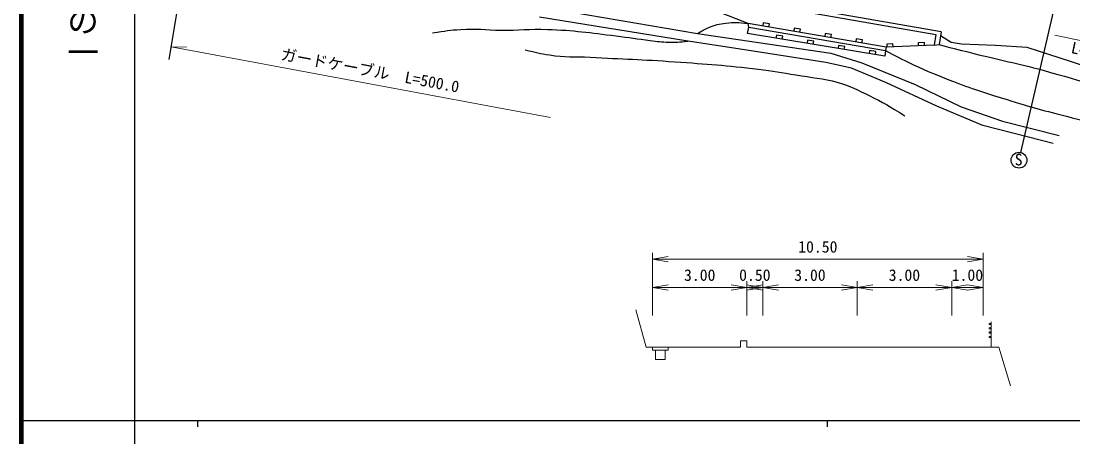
# Model space of a CAD drawing. Units: millimetres at full size, sheet at 1:1000, with parts at other scales. Extents: x 40000 to 680000, y 20000 to 380000.
# Drawn here: x 40000 to 207006, y 202409 to 268460 of the extents above; entities that cross this region are included whole.
import ezdxf
from ezdxf.enums import TextEntityAlignment as Align

# ---------------------------------------------------------------- set-up
doc = ezdxf.new("R2010")
doc.units = ezdxf.units.MM
doc.header["$LTSCALE"] = 1000
for name, color, linetype, lineweight in [('M-BGD', 7, 'Continuous', 25), ('M-BMK-SRVR', 3, 'Continuous', 25), ('M-STR-HTXT', 7, 'Continuous', 13), ('M-TTL', 2, 'Continuous', 140), ('M-TTL-BAND', 7, 'Continuous', 25)]:
    doc.layers.add(name, color=color, linetype=linetype, lineweight=lineweight)
doc.styles.add('@ＭＳ ゴシック', font='')
doc.styles.add('ＭＳ ゴシック', font='')
doc.styles.get('@ＭＳ ゴシック').set_extended_font_data('@MS Gothic')
doc.styles.get('ＭＳ ゴシック').set_extended_font_data('MS Gothic')

# ---------------------------------------------------------------- blocks, each defined once
blk = doc.blocks.new('open_arrow')
at = {"color": 0, "linetype": 'Continuous', "lineweight": -2}
blk.add_lwpolyline([(7.5, 1.25), (0, 0), (7.5, -1.25)], dxfattribs=at)

msp = doc.modelspace()

# ---------------------------------------------------------------- linework, layer by layer
at = {"layer": 'M-BGD'}
for p, q in [((186062, 266766), (116454, 278854)), ((117068, 278257), (185230, 266325)), ((198720, 247577), (205135, 275271)), ((145564, 265302), (122332, 269072)), ((127504, 269858), (147409, 266462)), ((155317, 266498), (155532, 267487)), ((155532, 267487), (155418, 268094)), ((155532, 267487), (177231, 263771)), ((157832, 268183), (157747, 267691)), ((158818, 268013), (157832, 268183)), ((158732, 267520), (158818, 268013)), ((162759, 267331), (162674, 266838)), ((163744, 267161), (162759, 267331)), ((147409, 266462), (168539, 263381)), ((177112, 262865), (155317, 266498)), ((159932, 266236), (159850, 265742)), ((160919, 266071), (159932, 266236)), ((160837, 265578), (160919, 266071)), ((163659, 266668), (163744, 267161)), ((167686, 266479), (167601, 265986)), ((168671, 266308), (167686, 266479)), ((168586, 265815), (168671, 266308)), ((172613, 265626), (172527, 265133)), ((173598, 265456), (172613, 265626)), ((185230, 266325), (184949, 264632)), ((186062, 266766), (185769, 264707)), ((187652, 265071), (185966, 266088)), ((154564, 263951), (145564, 265302)), ((167756, 261897), (154564, 263951)), ((164864, 265413), (164782, 264920)), ((165851, 265249), (164864, 265413)), ((165768, 264756), (165851, 265249)), ((169796, 264591), (169714, 264098)), ((170783, 264427), (169796, 264591)), ((170700, 263933), (170783, 264427)), ((173513, 264963), (173598, 265456)), ((177344, 264300), (177231, 263771)), ((178433, 264848), (177434, 264804)), ((177434, 264804), (177456, 264305)), ((178455, 264348), (178433, 264848)), ((183428, 265066), (182429, 265022)), ((182429, 265022), (182451, 264523)), ((183450, 264566), (183428, 265066)), ((184949, 264632), (185769, 264707)), ((189311, 264808), (187652, 265071)), ((194695, 264578), (189311, 264808)), ((199731, 264281), (194695, 264578)), ((206781, 261971), (199731, 264281)), ((168539, 263381), (173476, 261841)), ((174728, 263769), (174646, 263276)), ((175715, 263604), (174728, 263769)), ((175632, 263111), (175715, 263604)), ((177231, 263771), (177112, 262865)), ((171863, 260975), (167756, 261897)), ((177392, 258658), (171863, 260975)), ((173476, 261841), (181928, 258365)), ((220466, 257469), (206781, 261971)), ((185370, 254946), (177392, 258658)), ((181928, 258365), (189274, 254850)), ((192690, 251865), (185370, 254946)), ((189274, 254850), (195830, 252560)), ((195830, 252560), (204795, 250269)), ((199931, 250022), (192690, 251865)), ((203854, 248995), (199931, 250022))]:
    msp.add_line(p, q, dxfattribs=at)
at = {"layer": 'M-BGD', "lineweight": 13}
for p, q in [((140250, 226691), (140250, 231638)), ((140250, 230638), (192750, 230638)), ((192750, 226691), (192750, 231638)), ((140250, 221691), (140250, 227149)), ((155250, 221691), (155250, 227149)), ((157750, 221691), (157750, 227149)), ((172750, 221691), (172750, 227149)), ((187750, 221691), (187750, 227149)), ((192750, 221691), (192750, 227149)), ((140250, 226149), (155250, 226149)), ((155250, 226149), (157750, 226149)), ((157750, 226149), (172750, 226149)), ((172750, 226149), (187750, 226149)), ((187750, 226149), (192750, 226149)), ((139249, 216691), (137617, 222575)), ((194000, 216691), (194000, 220691)), ((155250, 217691), (154250, 217691)), ((154250, 217691), (154250, 216691)), ((155250, 216691), (155250, 217691)), ((140250, 216691), (139249, 216691)), ((154250, 216691), (140250, 216691)), ((140250, 216691), (142750, 216691)), ((140250, 216191), (140250, 216691)), ((142750, 216191), (140250, 216191)), ((140750, 216191), (140750, 214691)), ((142250, 214691), (142250, 216191)), ((142750, 216691), (142750, 216191)), ((157750, 216691), (155250, 216691)), ((172750, 216691), (157750, 216691)), ((172750, 216691), (187750, 216691)), ((187750, 216691), (192750, 216691)), ((192750, 216691), (195250, 216691)), ((195250, 216691), (197091, 210555)), ((140750, 214691), (142250, 214691))]:
    msp.add_line(p, q, dxfattribs=at)
at = {"layer": 'M-BGD'}
msp.add_lwpolyline([(184949, 264632), (177344, 264300), (155418, 268094), (146334, 271622), (116823, 276625)], dxfattribs=at)
msp.add_circle((198440, 246359), 1250, dxfattribs=at)
at = {"layer": 'M-BGD', "lineweight": 13}
for centre in [(193815, 220358), (193815, 219676), (193815, 218993), (193815, 218292)]:
    msp.add_circle(centre, 125, dxfattribs=at)
at = {"layer": 'M-BGD'}
for points, knots in [([(105351, 266562), (107418, 266927), (108065, 267007), (109821, 267135), (112303, 267316), (113703, 267017), (116193, 267003), (119073, 266987), (120686, 267224), (123565, 267135), (127850, 267003), (130234, 266603), (134492, 266108), (136606, 265863), (137776, 265618), (139889, 265371), (141038, 265237), (141682, 265131), (142838, 265108), (144012, 265084), (144443, 265127), (145839, 265261)], [0, 0, 0, 0, 1, 1, 1, 2, 2, 2, 3, 3, 3, 4, 4, 4, 5, 5, 5, 6, 6, 6, 7, 7, 7, 7]), ([(147409, 266462), (148170, 266973), (148456, 267135), (149184, 267451), (150186, 267887), (150814, 267981), (151896, 268136), (153258, 268330), (153836, 268243), (155418, 268094)], [0, 0, 0, 0, 1, 1, 1, 2, 2, 2, 3, 3, 3, 3]), ([(120050, 263883), (121817, 263425), (122375, 263321), (123887, 263080), (126380, 262683), (127818, 262852), (130338, 262712), (135605, 262419), (138561, 262366), (143823, 261991), (149003, 261621), (151910, 261435), (157066, 260813), (159402, 260531), (160696, 260270), (163017, 259891), (165639, 259463), (167158, 259423), (169714, 258697), (171732, 258124), (172771, 257516), (174664, 256609), (176956, 255509), (177721, 255014), (180333, 253414)], [0, 0, 0, 0, 1, 1, 1, 2, 2, 2, 3, 3, 3, 4, 4, 4, 5, 5, 5, 6, 6, 6, 7, 7, 7, 8, 8, 8, 8]), ([(185769, 264707), (188451, 264015), (189134, 263845), (191293, 263302), (195566, 262229), (198004, 261803), (202253, 260636), (208810, 258836), (212436, 257652), (218900, 255542), (222274, 254440), (224081, 253569), (227490, 252579), (229120, 252106), (230066, 251964), (231722, 251592), (234384, 250995), (235847, 250512), (238542, 250091), (240028, 249859), (240873, 249821), (242360, 249591), (251860, 248121), (256946, 245995), (266452, 244562), (269765, 244062), (271645, 243962), (274969, 243542), (278307, 243120), (280155, 242710), (283500, 242357), (286069, 242086), (287513, 241823), (290096, 241877), (292708, 241932), (294161, 242241), (296737, 242679), (300491, 243317), (302602, 243702), (306268, 244732), (309381, 245607), (311041, 246365), (314088, 247444), (316297, 248226), (317528, 248680), (319723, 249498), (321169, 250037), (321940, 250448), (323409, 250920), (324388, 251235), (324730, 251337), (325940, 251649)], [0, 0, 0, 0, 1, 1, 1, 2, 2, 2, 3, 3, 3, 4, 4, 4, 5, 5, 5, 6, 6, 6, 7, 7, 7, 8, 8, 8, 9, 9, 9, 10, 10, 10, 11, 11, 11, 12, 12, 12, 13, 13, 13, 14, 14, 14, 15, 15, 15, 16, 16, 16, 17, 17, 17, 17]), ([(177231, 263771), (180064, 262292), (180853, 261870), (183248, 260807), (185392, 259856), (186614, 259366), (188816, 258556), (192035, 257372), (193874, 256807), (197150, 255792), (200925, 254621), (203071, 254065), (206905, 253106), (212921, 251600), (216301, 250779), (222387, 249591), (227129, 248665), (229827, 248381), (234591, 247577), (237894, 247019), (239750, 246732), (243043, 246115), (248290, 245133), (251206, 244467), (256427, 243351), (261046, 242363), (263558, 241403), (268236, 240744), (270856, 240375), (272349, 240374), (274989, 240191), (280432, 239813), (283490, 238913), (288931, 239322), (292477, 239589), (294447, 239975), (297936, 240665), (303379, 241742), (306414, 242450), (311759, 243943), (317219, 245468), (320261, 246410), (325582, 248366), (328575, 249467), (329581, 249840), (333192, 251326)], [0, 0, 0, 0, 1, 1, 1, 2, 2, 2, 3, 3, 3, 4, 4, 4, 5, 5, 5, 6, 6, 6, 7, 7, 7, 8, 8, 8, 9, 9, 9, 10, 10, 10, 11, 11, 11, 12, 12, 12, 13, 13, 13, 14, 14, 14, 15, 15, 15, 15])]:
    msp.add_open_spline(points, degree=3, knots=knots, dxfattribs=at)
at = {"layer": 'M-BMK-SRVR'}
msp.add_line((63516, 262366), (70351, 303735), dxfattribs=at)
at = {"layer": 'M-STR-HTXT'}
for p, q in [((223926, 261982), (204150, 266233)), ((63849, 264376), (124038, 253153)), ((63849, 264376), (66290, 264284))]:
    msp.add_line(p, q, dxfattribs=at)
at = {"layer": 'M-TTL'}
msp.add_line((40000, 380000), (40000, 20000), dxfattribs=at)
at = {"layer": 'M-TTL-BAND'}
for p, q in [((58000, 370000), (58000, 20000)), ((40000, 205000), (579000, 205000)), ((68000, 205000), (68000, 204000)), ((168000, 205000), (168000, 204000))]:
    msp.add_line(p, q, dxfattribs=at)

# ---------------------------------------------------------------- block references
at = {"layer": 'M-BGD', "lineweight": 13, "xscale": 333, "yscale": 333}
for p in [(140250, 230638), (140250, 226149), (155250, 226149), (157750, 226149), (172750, 226149), (187750, 226149)]:
    msp.add_blockref('open_arrow', p, dxfattribs=at)
at = {"layer": 'M-BGD', "lineweight": 13, "xscale": 333, "yscale": 333, "rotation": 180}
for p in [(192750, 230638), (155250, 226149), (157750, 226149), (172750, 226149), (187750, 226149), (192750, 226149)]:
    msp.add_blockref('open_arrow', p, dxfattribs=at)

# ---------------------------------------------------------------- texts
at = {"layer": 'M-BGD', "style": 'ＭＳ ゴシック'}
msp.add_text('S', height=1833, dxfattribs=at).set_placement((197761, 244985), align=Align.BOTTOM_LEFT)
for s, p in [('10.50', (166500, 231138)), ('3.00', (147750, 226649)), ('0.50', (156500, 226649)), ('3.00', (165250, 226649)), ('3.00', (180250, 226649)), ('1.00', (190250, 226649))]:
    msp.add_text(s, height=1833, dxfattribs=at).set_placement(p, align=Align.BOTTOM_CENTER)
at = {"layer": 'M-STR-HTXT', "style": 'ＭＳ ゴシック'}
for s, rotation, p in [('ガードケーブル  L=500.0', 349.438, (81036, 261803)), ('L=12.0 φ=600', 347.866, (206475, 262866))]:
    msp.add_text(s, height=1833, rotation=rotation, dxfattribs=at).set_placement(p, align=Align.BOTTOM_LEFT)
at = {"layer": 'M-TTL-BAND', "style": '@ＭＳ ゴシック'}
msp.add_text('縮尺千分の一', height=3666, rotation=270, dxfattribs=at).set_placement((49777, 261030), align=Align.MIDDLE_RIGHT)

doc.saveas('drawing.dxf')
